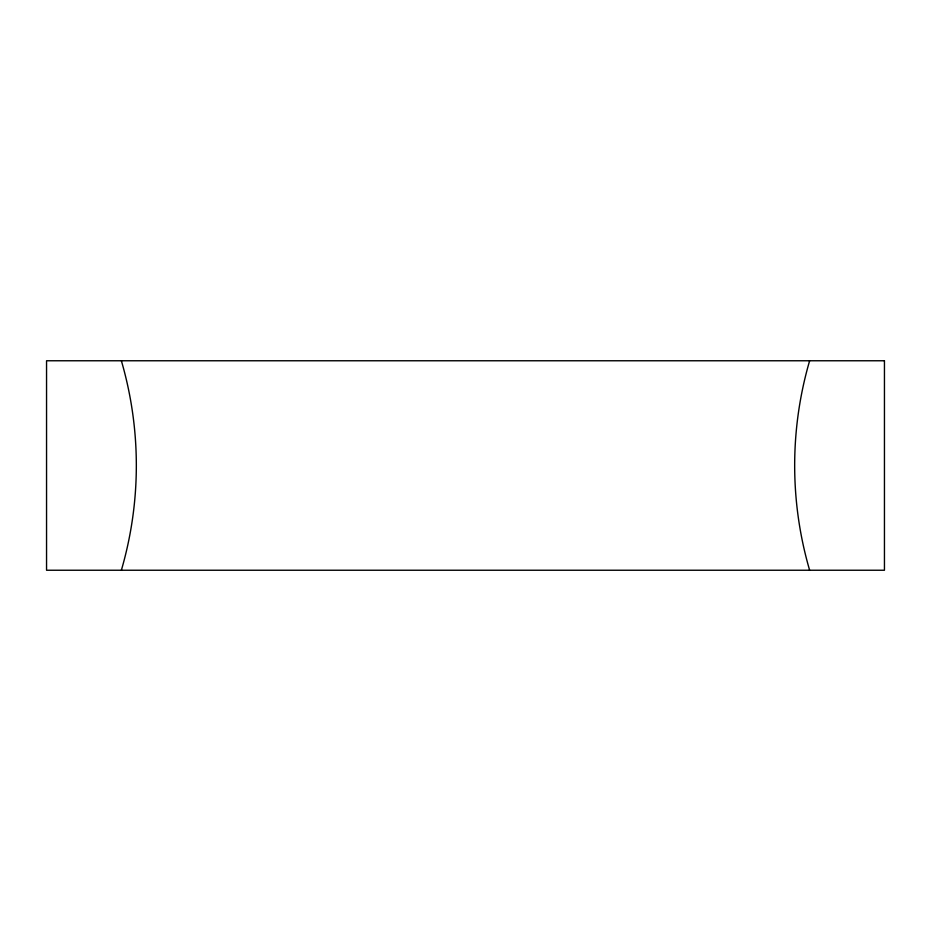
<?xml version="1.0" encoding="UTF-8"?>
<svg xmlns="http://www.w3.org/2000/svg" width="931" height="931" viewBox="0 0 931 931"><rect width="100%" height="100%" fill="white"/><g stroke="black" fill="none" stroke-linecap="round" stroke-linejoin="round"><path stroke-width="1.4" d="M809.633 570.238A374.064 374.064 0 0 1 809.633 360.763M121.367 360.763A374.064 374.064 0 0 1 121.367 570.238M884.45 360.763L46.55 360.763L46.55 570.238L884.45 570.238L884.45 360.763"/></g></svg>
